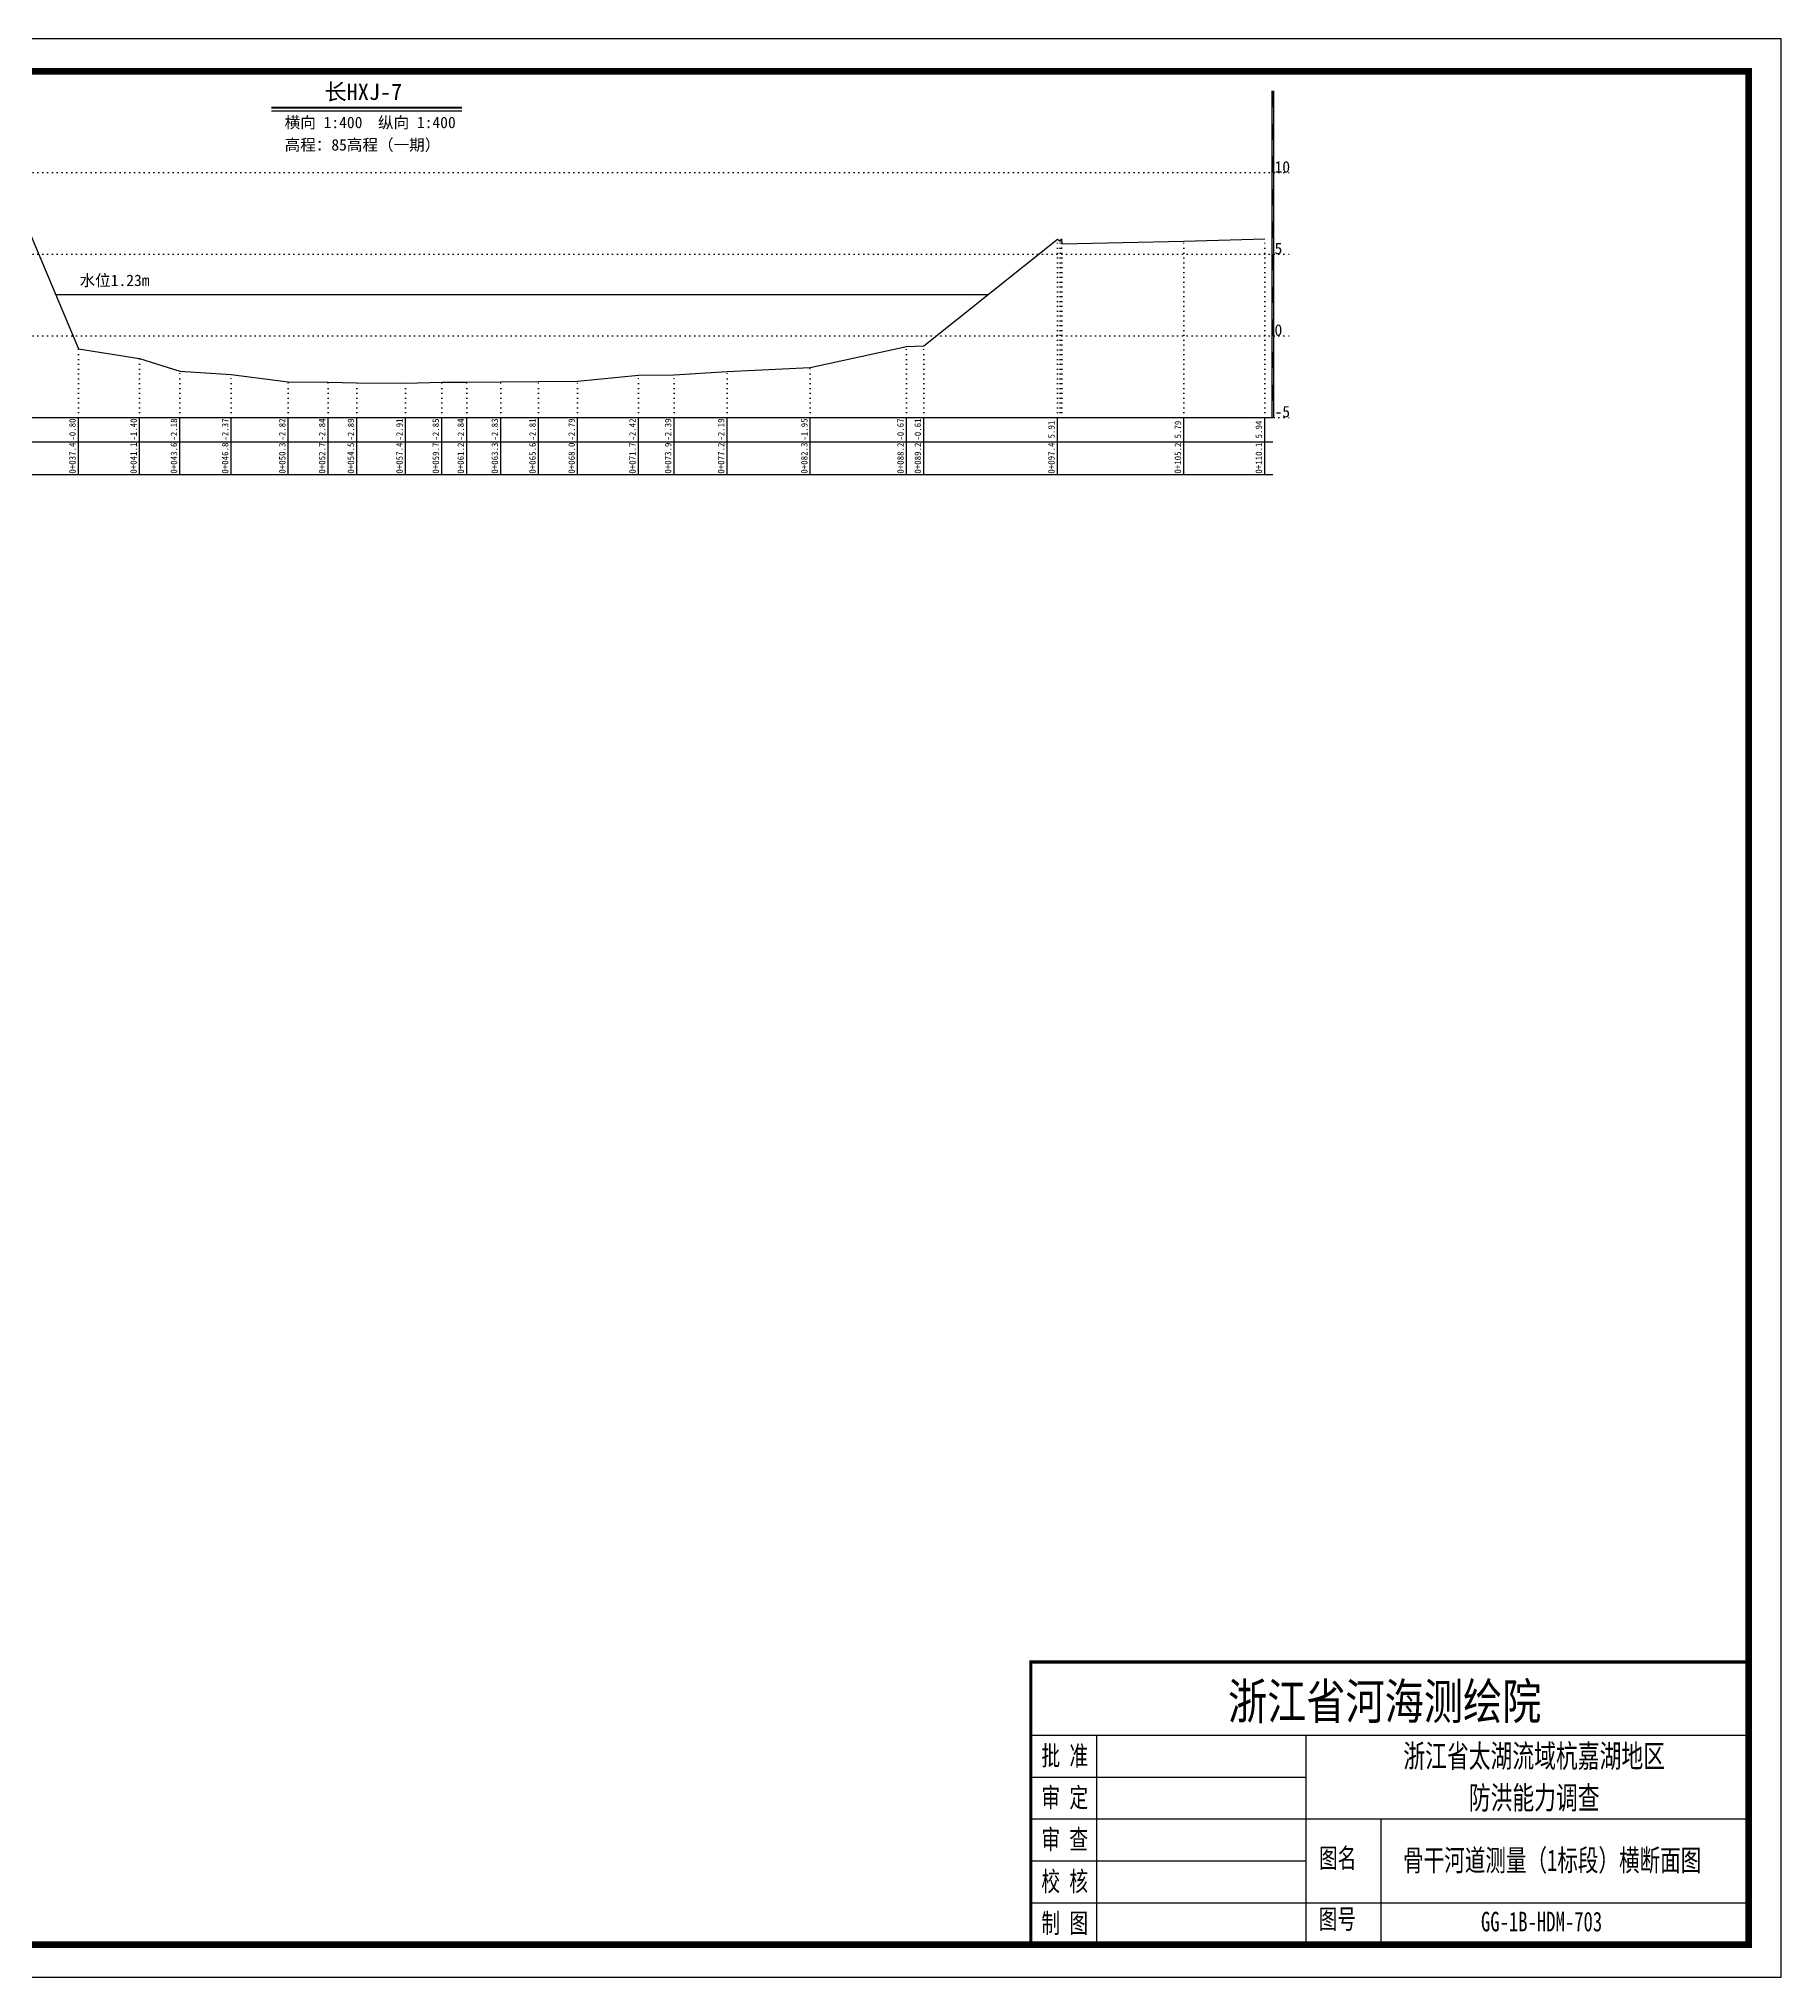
# Model space of a CAD drawing. Header units: millimetres. Extents: x 518104 to 519420, y 3371901 to 3372198.
# Drawn here: x 519152.7 to 519419.8, y 3371900.9 to 3372197.9 of the extents above; entities that cross this region are included whole.
import ezdxf
from ezdxf.enums import TextEntityAlignment as Align

# ---------------------------------------------------------------- set-up
doc = ezdxf.new("R2010")
doc.units = ezdxf.units.MM
doc.header["$LTSCALE"] = 0.4
doc.header["$MEASUREMENT"] = 0
doc.linetypes.add('X4', pattern=[1.6, 0, -1.6])
for name, color, linetype in [('DMX', 1, 'Continuous'), ('TEXT', 7, 'Continuous'), ('zdm1', 5, 'Continuous'), ('ZDMT5', 3, 'Continuous'), ('图框', 7, 'Continuous'), ('断面名称', 5, 'Continuous'), ('比例尺', 3, 'Continuous'), ('水位', 4, 'Continuous')]:
    doc.layers.add(name, color=color, linetype=linetype)
doc.styles.add('HDM', font='仿宋_GB2312.ttf')
doc.styles.add('tk2', font='SimSun.ttf', dxfattribs={"width": 0.8})

msp = doc.modelspace()

# ---------------------------------------------------------------- linework, layer by layer
at = {"lineweight": 100, "const_width": 0.5}
msp.add_lwpolyline([(519414.75, 3371949.15), (519304.75, 3371949.15), (519304.75, 3371905.87), (519414.75, 3371905.87), (519414.75, 3371949.15)], dxfattribs=at)
at = {"layer": 'DMX', "linetype": 'Continuous', "flags": 128}
msp.add_lwpolyline([(519150.1, 3372171.15), (519158.8, 3372150.37), (519168.18, 3372148.87), (519174.35, 3372146.92), (519182.2, 3372146.45), (519190.95, 3372145.32), (519197.05, 3372145.27), (519201.48, 3372145.15), (519208.93, 3372145.1), (519214.48, 3372145.25), (519218.3, 3372145.27), (519223.53, 3372145.3), (519229.3, 3372145.35), (519235.3, 3372145.4), (519244.63, 3372146.32), (519250.08, 3372146.4), (519258.2, 3372146.9), (519270.95, 3372147.5), (519285.7, 3372150.7), (519288.35, 3372150.85), (519308.83, 3372167.15), (519309.25, 3372166.85), (519309.43, 3372167.22), (519309.5, 3372166.45), (519328.2, 3372166.85), (519340.6, 3372167.22)], dxfattribs=at)
at = {"layer": 'TEXT', "color": 0}
for p, q in [((519304.75, 3371937.95, 0), (519414.75, 3371937.95, 0)), ((519314.83, 3371937.95, 0), (519314.83, 3371912.29, 0)), ((519346.92, 3371937.95, 0), (519346.92, 3371912.29, 0)), ((519304.75, 3371931.54, 0), (519346.92, 3371931.54, 0)), ((519304.75, 3371925.12, 0), (519346.92, 3371925.12, 0)), ((519346.92, 3371925.12, 0), (519414.75, 3371925.12, 0)), ((519358.4, 3371925.12, 0), (519358.4, 3371905.87, 0)), ((519304.75, 3371918.7, 0), (519346.92, 3371918.7, 0)), ((519304.75, 3371912.29, 0), (519414.75, 3371912.29, 0)), ((519314.83, 3371912.29, 0), (519314.83, 3371905.87, 0)), ((519346.92, 3371912.29, 0), (519346.92, 3371905.87, 0))]:
    msp.add_line(p, q, dxfattribs=at)
at = {"layer": 'zdm1', "linetype": 'Continuous'}
for p, q in [((519341.73, 3372139.87), (519341.73, 3372189.87)), ((519341.98, 3372139.87), (519341.98, 3372189.87)), ((519065.33, 3372139.87), (519341.85, 3372139.87)), ((519054.08, 3372136.12), (519341.85, 3372136.12)), ((519054.08, 3372131.12), (519341.85, 3372131.12))]:
    msp.add_line(p, q, dxfattribs=at)
at = {"layer": 'zdm1', "linetype": 'X4'}
for p, q in [((519061.58, 3372177.37), (519344.35, 3372177.37)), ((519061.58, 3372164.87), (519344.35, 3372164.87)), ((519061.58, 3372152.37), (519344.35, 3372152.37)), ((519061.58, 3372139.87), (519344.35, 3372139.87))]:
    msp.add_line(p, q, dxfattribs=at)
at = {"layer": 'zdm1', "linetype": 'Continuous', "flags": 128}
for points in [[(519341.85, 3372187.37, 0.25, 0.25, 0), (519341.85, 3372189.87, 0.25, 0.25, 0)], [(519341.85, 3372182.37, 0.25, 0.25, 0), (519341.85, 3372184.87, 0.25, 0.25, 0)], [(519341.85, 3372177.37, 0.25, 0.25, 0), (519341.85, 3372179.87, 0.25, 0.25, 0)], [(519341.85, 3372172.37, 0.25, 0.25, 0), (519341.85, 3372174.87, 0.25, 0.25, 0)], [(519341.85, 3372167.37, 0.25, 0.25, 0), (519341.85, 3372169.87, 0.25, 0.25, 0)], [(519341.85, 3372162.37, 0.25, 0.25, 0), (519341.85, 3372164.87, 0.25, 0.25, 0)], [(519341.85, 3372157.37, 0.25, 0.25, 0), (519341.85, 3372159.87, 0.25, 0.25, 0)], [(519341.85, 3372152.37, 0.25, 0.25, 0), (519341.85, 3372154.87, 0.25, 0.25, 0)], [(519341.85, 3372147.37, 0.25, 0.25, 0), (519341.85, 3372149.87, 0.25, 0.25, 0)], [(519341.85, 3372142.37, 0.25, 0.25, 0), (519341.85, 3372144.87, 0.25, 0.25, 0)]]:
    msp.add_lwpolyline(points, format="xyseb", dxfattribs=at)
at = {"layer": 'ZDMT5', "linetype": 'X4'}
for p, q in [((519308.83, 3372139.87), (519308.83, 3372167.15)), ((519309.25, 3372139.87), (519309.25, 3372166.85)), ((519309.43, 3372139.87), (519309.43, 3372167.22)), ((519309.5, 3372139.87), (519309.5, 3372166.45)), ((519328.2, 3372139.87), (519328.2, 3372166.85)), ((519340.6, 3372139.87), (519340.6, 3372167.22)), ((519158.8, 3372139.87), (519158.8, 3372150.37)), ((519285.7, 3372139.87), (519285.7, 3372150.7)), ((519288.35, 3372139.87), (519288.35, 3372150.85)), ((519168.18, 3372139.87), (519168.18, 3372148.87)), ((519174.35, 3372139.87), (519174.35, 3372146.92)), ((519270.95, 3372139.87), (519270.95, 3372147.5)), ((519182.2, 3372139.87), (519182.2, 3372146.45)), ((519190.95, 3372139.87), (519190.95, 3372145.32)), ((519197.05, 3372139.87), (519197.05, 3372145.27)), ((519201.48, 3372139.87), (519201.48, 3372145.15)), ((519208.93, 3372139.87), (519208.93, 3372145.1)), ((519214.48, 3372139.87), (519214.48, 3372145.25)), ((519218.3, 3372139.87), (519218.3, 3372145.27)), ((519223.53, 3372139.87), (519223.53, 3372145.3)), ((519229.3, 3372139.87), (519229.3, 3372145.35)), ((519235.3, 3372139.87), (519235.3, 3372145.4)), ((519244.63, 3372139.87), (519244.63, 3372146.32)), ((519250.08, 3372139.87), (519250.08, 3372146.4)), ((519258.2, 3372139.87), (519258.2, 3372146.9))]:
    msp.add_line(p, q, dxfattribs=at)
at = {"layer": 'ZDMT5', "linetype": 'Continuous'}
for p, q in [((519158.8, 3372131.12), (519158.8, 3372139.87)), ((519168.18, 3372131.12), (519168.18, 3372139.87)), ((519174.35, 3372131.12), (519174.35, 3372139.87)), ((519182.2, 3372131.12), (519182.2, 3372139.87)), ((519190.95, 3372131.12), (519190.95, 3372139.87)), ((519197.05, 3372131.12), (519197.05, 3372139.87)), ((519201.48, 3372131.12), (519201.48, 3372139.87)), ((519208.93, 3372131.12), (519208.93, 3372139.87)), ((519214.48, 3372131.12), (519214.48, 3372139.87)), ((519218.3, 3372131.12), (519218.3, 3372139.87)), ((519223.53, 3372131.12), (519223.53, 3372139.87)), ((519229.3, 3372131.12), (519229.3, 3372139.87)), ((519235.3, 3372131.12), (519235.3, 3372139.87)), ((519244.63, 3372131.12), (519244.63, 3372139.87)), ((519250.08, 3372131.12), (519250.08, 3372139.87)), ((519258.2, 3372131.12), (519258.2, 3372139.87)), ((519270.95, 3372131.12), (519270.95, 3372139.87)), ((519285.7, 3372131.12), (519285.7, 3372139.87)), ((519288.35, 3372131.12), (519288.35, 3372139.87)), ((519308.83, 3372131.12), (519308.83, 3372139.87)), ((519328.2, 3372131.12), (519328.2, 3372139.87)), ((519340.6, 3372131.12), (519340.6, 3372139.87))]:
    msp.add_line(p, q, dxfattribs=at)
at = {"layer": '图框', "flags": 128}
msp.add_lwpolyline([(518999.75, 3371900.87), (519419.75, 3371900.87), (519419.75, 3372197.87), (518999.75, 3372197.87)], close=True, dxfattribs=at)
at = {"layer": '图框', "const_width": 1, "flags": 128}
msp.add_lwpolyline([(519024.75, 3371905.87), (519414.75, 3371905.87), (519414.75, 3372192.87), (519024.75, 3372192.87)], close=True, dxfattribs=at)
at = {"layer": '比例尺', "color": 3, "linetype": 'Continuous', "lineweight": 40}
msp.add_line((519188.4, 3372187.34), (519217.53, 3372187.34), dxfattribs=at)
at = {"layer": '比例尺', "color": 3, "linetype": 'Continuous'}
msp.add_line((519188.4, 3372186.84), (519217.53, 3372186.84), dxfattribs=at)
at = {"layer": '水位', "color": 6, "linetype": 'Continuous', "flags": 128}
msp.add_lwpolyline([(519298.15, 3372158.65), (519155.34, 3372158.65)], dxfattribs=at)

# ---------------------------------------------------------------- texts
at = {"layer": 'TEXT', "color": 7, "ltscale": 8, "style": 'tk2'}
for tag, p, s, height, width in [('浙江省河海测绘院', (519334.97, 3371940.39, 0), '（单位名称）', 5.5, 0.8), ('批 准', (519306.37, 3371933.32, 0), '批准', 3, 0.7), ('审 定', (519306.37, 3371926.91, 0), '审定', 3, 0.7), ('审 查', (519306.37, 3371920.49, 0), '审 查', 3, 0.7), ('图名', (519348.91, 3371917.62, 0), '审查', 3, 0.7), ('校 核', (519306.37, 3371914.07, 0), '校 核', 3, 0.7), ('制 图', (519306.37, 3371907.66, 0), '制 图', 3, 0.7), ('图号', (519348.86, 3371908.29, 0), '图号', 3, 0.7)]:
    msp.add_attdef(tag, p, s, height=height, dxfattribs=dict(at, width=width))
at = {"layer": 'TEXT', "color": 0, "style": 'tk2', "width": 0.7}
for tag, text, height, p in [('浙江省太湖流域杭嘉湖地区', '浙江省太湖流域杭嘉湖地区', 3.5, (519381.89, 3371934.77, -206.67)), ('防洪能力调查', '防洪能力调查', 3.5, (519381.89, 3371928.38, -206.67)), ('骨干河道测量（1标段）横断面图', '骨干河道测量（1标段）横断面图', 3.3, (519384.65, 3371918.8, -206.67)), ('GG-1B-HDM-703', 'GG-1B-HDM-001', 3, (519383.02, 3371909.4, -206.67))]:
    msp.add_attdef(tag, text=text, height=height, dxfattribs=at).set_placement(p, align=Align.MIDDLE_CENTER)
at = {"layer": 'zdm1', "linetype": 'Continuous', "style": 'HDM'}
for s, p in [('10', (519342.1, 3372177.37)), ('5', (519342.1, 3372164.87)), ('0', (519342.1, 3372152.37)), ('-5', (519342.1, 3372139.87))]:
    msp.add_text(s, height=1.75, dxfattribs=at).set_placement(p)
at = {"layer": 'ZDMT5', "linetype": 'Continuous', "style": 'HDM'}
for s, p in [('-0.80', (519158.68, 3372138)), ('-1.40', (519168.05, 3372138)), ('-2.18', (519174.23, 3372138)), ('-2.37', (519182.08, 3372138)), ('-2.82', (519190.83, 3372138)), ('-2.84', (519196.93, 3372138)), ('-2.89', (519201.35, 3372138)), ('-2.91', (519208.8, 3372138)), ('-2.85', (519214.35, 3372138)), ('-2.84', (519218.18, 3372138)), ('-2.83', (519223.4, 3372138)), ('-2.81', (519229.18, 3372138)), ('-2.79', (519235.18, 3372138)), ('-2.42', (519244.5, 3372138)), ('-2.39', (519249.95, 3372138)), ('-2.19', (519258.08, 3372138)), ('-1.95', (519270.83, 3372138)), ('-0.67', (519285.58, 3372138)), ('-0.61', (519288.23, 3372138)), ('5.91', (519308.7, 3372138)), ('5.79', (519328.08, 3372138)), ('5.94', (519340.48, 3372138)), ('0+037.4', (519158.68, 3372133.62)), ('0+041.1', (519168.05, 3372133.62)), ('0+043.6', (519174.23, 3372133.62)), ('0+046.8', (519182.08, 3372133.62)), ('0+050.3', (519190.83, 3372133.62)), ('0+052.7', (519196.93, 3372133.62)), ('0+054.5', (519201.35, 3372133.62)), ('0+057.4', (519208.8, 3372133.62)), ('0+059.7', (519214.35, 3372133.62)), ('0+061.2', (519218.18, 3372133.62)), ('0+063.3', (519223.4, 3372133.62)), ('0+065.6', (519229.18, 3372133.62)), ('0+068.0', (519235.18, 3372133.62)), ('0+071.7', (519244.5, 3372133.62)), ('0+073.9', (519249.95, 3372133.62)), ('0+077.2', (519258.08, 3372133.62)), ('0+082.3', (519270.83, 3372133.62)), ('0+088.2', (519285.58, 3372133.62)), ('0+089.2', (519288.23, 3372133.62)), ('0+097.4', (519308.7, 3372133.62)), ('0+105.2', (519328.08, 3372133.62)), ('0+110.1', (519340.48, 3372133.62))]:
    msp.add_text(s, height=1, rotation=90, dxfattribs=at).set_placement(p, align=Align.BOTTOM_CENTER)
at = {"layer": '断面名称', "color": 5, "linetype": 'Continuous', "style": 'HDM'}
msp.add_text('长HXJ-7', height=2.5, dxfattribs=at).set_placement((519202.45, 3372189.79), align=Align.MIDDLE)
at = {"layer": '比例尺', "color": 3, "linetype": 'Continuous', "style": 'HDM'}
for s, p in [('横向 1:400  纵向 1:400', (519216.62, 3372183.65)), ('高程：85高程（一期）', (519214.26, 3372180.22))]:
    msp.add_text(s, height=1.75, dxfattribs=at).set_placement(p, align=Align.BOTTOM_RIGHT)
at = {"layer": '水位', "color": 6, "linetype": 'Continuous', "style": 'HDM'}
msp.add_text('水位1.23m', height=1.75, dxfattribs=at).set_placement((519164.34, 3372160.9), align=Align.MIDDLE)

doc.saveas('drawing.dxf')
